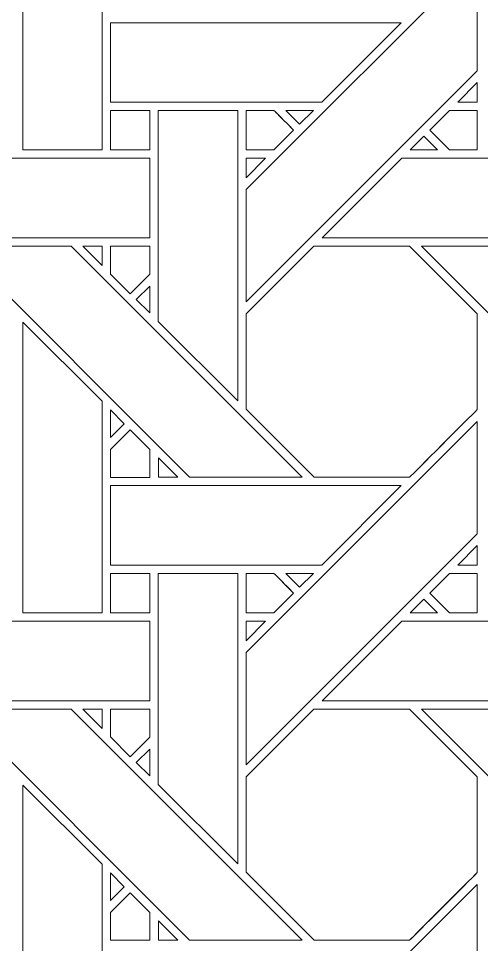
# Model space of a CAD drawing. Header units: inches. Extents: x 4.4 to 20.4, y 5.1 to 13.1.
# Drawn here: x 6.462 to 7.41, y 6.953 to 8.851 of the extents above; entities that cross this region are included whole.
import ezdxf

# ---------------------------------------------------------------- set-up
doc = ezdxf.new("R2010")
doc.units = ezdxf.units.IN
doc.header["$MEASUREMENT"] = 0
doc.layers.add('Design', color=7, linetype='Continuous', lineweight=0)

msp = doc.modelspace()

# ---------------------------------------------------------------- linework, layer by layer
at = {"layer": 'Design'}
for points, knots in [([(4.382854037814669, 13.09476386176215), (4.382854037814669, 13.09476386176215), (4.382854037814669, 5.094763861762152), (4.382854037814669, 5.094763861762152), (4.382854037814669, 5.094763861762152), (20.38285319010416, 5.094763861762152), (20.38285319010416, 5.094763861762152), (20.38285319010416, 5.094763861762152), (20.38285319010416, 13.09476386176215), (20.38285319010416, 13.09476386176215), (20.38285319010416, 13.09476386176215), (4.382854037814669, 13.09476386176215), (4.382854037814669, 13.09476386176215)], [0, 0, 0, 0, 1, 1, 1, 2, 2, 2, 3, 3, 3, 4, 4, 4, 4]), ([(5.011856282552078, 5.718260172525964), (5.011856282552078, 5.718260172525964), (19.75385687934027, 5.718260172525964), (19.75385687934027, 5.718260172525964), (19.75385687934027, 5.718260172525964), (19.75385687934027, 12.47526755099818), (19.75385687934027, 12.47526755099818), (19.75385687934027, 12.47526755099818), (5.011856282552078, 12.47526755099818), (5.011856282552078, 12.47526755099818), (5.011856282552078, 12.47526755099818), (5.011856282552078, 5.718260172525964), (5.011856282552078, 5.718260172525964)], [0, 0, 0, 0, 1, 1, 1, 2, 2, 2, 3, 3, 3, 4, 4, 4, 4]), ([(6.63287353515625, 9.015179951985674), (6.63287353515625, 9.015179951985674), (6.63287353515625, 8.581497192382812), (6.63287353515625, 8.581497192382812), (6.63287353515625, 8.581497192382812), (6.470108879937065, 8.581497192382812), (6.470108879937065, 8.581497192382812), (6.470108879937065, 8.581497192382812), (6.470108879937065, 9.177321539984808), (6.470108879937065, 9.177321539984808), (6.470108879937065, 9.177321539984808), (6.63287353515625, 9.015179951985674), (6.63287353515625, 9.015179951985674)], [0, 0, 0, 0, 1, 1, 1, 2, 2, 2, 3, 3, 3, 4, 4, 4, 4]), ([(6.928029378255208, 8.500173780653212), (6.928029378255208, 8.500173780653212), (7.40169949001736, 8.973776075575087), (7.40169949001736, 8.973776075575087), (7.40169949001736, 8.973776075575087), (7.40169949001736, 8.743726942274305), (7.40169949001736, 8.743726942274305), (7.40169949001736, 8.743726942274305), (6.928029378255208, 8.270077175564236), (6.928029378255208, 8.270077175564236), (6.928029378255208, 8.270077175564236), (6.928029378255208, 8.500173780653212), (6.928029378255208, 8.500173780653212)], [0, 0, 0, 0, 1, 1, 1, 2, 2, 2, 3, 3, 3, 4, 4, 4, 4]), ([(6.650185479058172, 8.679549323187933), (6.650185479058172, 8.679549323187933), (6.650185479058172, 8.842235989040798), (6.650185479058172, 8.842235989040798), (6.650185479058172, 8.842235989040798), (7.245880974663627, 8.842235989040798), (7.245880974663627, 8.842235989040798), (7.245880974663627, 8.842235989040798), (7.083146837022568, 8.679549323187933), (7.083146837022568, 8.679549323187933), (7.083146837022568, 8.679549323187933), (6.650185479058172, 8.679549323187933), (6.650185479058172, 8.679549323187933)], [0, 0, 0, 0, 1, 1, 1, 2, 2, 2, 3, 3, 3, 4, 4, 4, 4]), ([(7.361936781141492, 8.679569668240015), (7.361936781141492, 8.679569668240015), (7.401706271701388, 8.719340006510416), (7.401706271701388, 8.719340006510416), (7.401706271701388, 8.719340006510416), (7.401706271701388, 8.679569668240015), (7.401706271701388, 8.679569668240015), (7.401706271701388, 8.679569668240015), (7.361936781141492, 8.679569668240015), (7.361936781141492, 8.679569668240015)], [0, 0, 0, 0, 1, 1, 1, 2, 2, 2, 3, 3, 3, 3]), ([(6.650123596191406, 8.581504821777344), (6.650123596191406, 8.581504821777344), (6.650123596191406, 8.662289089626736), (6.650123596191406, 8.662289089626736), (6.650123596191406, 8.662289089626736), (6.730367872450086, 8.662289089626736), (6.730367872450086, 8.662289089626736), (6.730367872450086, 8.662289089626736), (6.730367872450086, 8.581504821777344), (6.730367872450086, 8.581504821777344), (6.730367872450086, 8.581504821777344), (6.650123596191406, 8.581504821777344), (6.650123596191406, 8.581504821777344)], [0, 0, 0, 0, 1, 1, 1, 2, 2, 2, 3, 3, 3, 4, 4, 4, 4]), ([(6.730367872450086, 8.662289089626736), (6.730367872450086, 8.662289089626736), (6.730367872450086, 8.581504821777344), (6.730367872450086, 8.581504821777344), (6.730367872450086, 8.581504821777344), (6.650123596191406, 8.581504821777344), (6.650123596191406, 8.581504821777344), (6.650123596191406, 8.581504821777344), (6.650123596191406, 8.662289089626736), (6.650123596191406, 8.662289089626736), (6.650123596191406, 8.662289089626736), (6.730367872450086, 8.662289089626736), (6.730367872450086, 8.662289089626736)], [0, 0, 0, 0, 1, 1, 1, 2, 2, 2, 3, 3, 3, 4, 4, 4, 4]), ([(6.910884433322482, 8.662281460232204), (6.910884433322482, 8.662281460232204), (6.910884433322482, 8.067164950900608), (6.910884433322482, 8.067164950900608), (6.910884433322482, 8.067164950900608), (6.747973124186197, 8.23008304172092), (6.747973124186197, 8.23008304172092), (6.747973124186197, 8.23008304172092), (6.747973124186197, 8.662281460232204), (6.747973124186197, 8.662281460232204), (6.747973124186197, 8.662281460232204), (6.910884433322482, 8.662281460232204), (6.910884433322482, 8.662281460232204)], [0, 0, 0, 0, 1, 1, 1, 2, 2, 2, 3, 3, 3, 4, 4, 4, 4]), ([(6.927978515625, 8.581514994303385), (6.927978515625, 8.581514994303385), (6.927978515625, 8.662289089626736), (6.927978515625, 8.662289089626736), (6.927978515625, 8.662289089626736), (6.98504638671875, 8.662289089626736), (6.98504638671875, 8.662289089626736), (6.99018520779081, 8.657177395290798), (7.020960489908866, 8.626365661621094), (7.025384691026475, 8.621941460503471), (7.025384691026475, 8.621941460503471), (6.984954833984375, 8.581514994303385), (6.984954833984375, 8.581514994303385), (6.984954833984375, 8.581514994303385), (6.927978515625, 8.581514994303385), (6.927978515625, 8.581514994303385)], [0, 0, 0, 0, 1, 1, 1, 2, 2, 2, 3, 3, 3, 4, 4, 4, 5, 5, 5, 5]), ([(7.009767320421019, 8.637608846028645), (7.009767320421019, 8.637608846028645), (7.025384691026475, 8.621941460503471), (7.025384691026475, 8.621941460503471), (7.025384691026475, 8.621941460503471), (6.984954833984375, 8.581514994303385), (6.984954833984375, 8.581514994303385), (6.984954833984375, 8.581514994303385), (6.927978515625, 8.581514994303385), (6.927978515625, 8.581514994303385), (6.927978515625, 8.581514994303385), (6.927978515625, 8.662289089626736), (6.927978515625, 8.662289089626736), (6.927978515625, 8.662289089626736), (6.98504638671875, 8.662289089626736), (6.98504638671875, 8.662289089626736), (6.990436977810329, 8.65692647298177), (7.000435723198797, 8.646960788302952), (7.009767320421019, 8.637608846028645)], [0, 0, 0, 0, 1, 1, 1, 2, 2, 2, 3, 3, 3, 4, 4, 4, 5, 5, 5, 6, 6, 6, 6]), ([(7.009461296929252, 8.662281460232204), (7.009461296929252, 8.662281460232204), (7.065919664171019, 8.662281460232204), (7.065919664171019, 8.662281460232204), (7.065919664171019, 8.662281460232204), (7.037645975748697, 8.63409678141276), (7.037645975748697, 8.63409678141276), (7.037645975748697, 8.63409678141276), (7.009461296929252, 8.662281460232204), (7.009461296929252, 8.662281460232204)], [0, 0, 0, 0, 1, 1, 1, 2, 2, 2, 3, 3, 3, 3]), ([(7.344542609320746, 8.581504821777344), (7.344542609320746, 8.581504821777344), (7.30418480767144, 8.621882968478733), (7.30418480767144, 8.621882968478733), (7.30418480767144, 8.621882968478733), (7.344614664713541, 8.662310282389322), (7.344614664713541, 8.662310282389322), (7.344614664713541, 8.662310282389322), (7.40165540907118, 8.662310282389322), (7.40165540907118, 8.662310282389322), (7.40165540907118, 8.662310282389322), (7.40165540907118, 8.581504821777344), (7.40165540907118, 8.581504821777344), (7.40165540907118, 8.581504821777344), (7.344542609320746, 8.581504821777344), (7.344542609320746, 8.581504821777344)], [0, 0, 0, 0, 1, 1, 1, 2, 2, 2, 3, 3, 3, 4, 4, 4, 5, 5, 5, 5]), ([(7.30418480767144, 8.621882968478733), (7.30418480767144, 8.621882968478733), (7.344614664713541, 8.662310282389322), (7.344614664713541, 8.662310282389322), (7.344614664713541, 8.662310282389322), (7.40165540907118, 8.662310282389322), (7.40165540907118, 8.662310282389322), (7.40165540907118, 8.662310282389322), (7.40165540907118, 8.581504821777344), (7.40165540907118, 8.581504821777344), (7.40165540907118, 8.581504821777344), (7.344542609320746, 8.581504821777344), (7.344542609320746, 8.581504821777344), (7.344542609320746, 8.581504821777344), (7.30418480767144, 8.621882968478733), (7.30418480767144, 8.621882968478733)], [0, 0, 0, 0, 1, 1, 1, 2, 2, 2, 3, 3, 3, 4, 4, 4, 5, 5, 5, 5]), ([(7.320370144314235, 8.581497192382812), (7.320370144314235, 8.581497192382812), (7.263863457573783, 8.581497192382812), (7.263863457573783, 8.581497192382812), (7.263863457573783, 8.581497192382812), (7.292123582628037, 8.609757317437065), (7.292123582628037, 8.609757317437065), (7.292123582628037, 8.609757317437065), (7.320370144314235, 8.581497192382812), (7.320370144314235, 8.581497192382812)], [0, 0, 0, 0, 1, 1, 1, 2, 2, 2, 3, 3, 3, 3]), ([(6.297995673285602, 8.56435818142361), (6.297995673285602, 8.56435818142361), (6.730426364474838, 8.56435818142361), (6.730426364474838, 8.56435818142361), (6.730426364474838, 8.56435818142361), (6.730426364474838, 8.401542663574219), (6.730426364474838, 8.401542663574219), (6.730426364474838, 8.401542663574219), (6.135139465332031, 8.401542663574219), (6.135139465332031, 8.401542663574219), (6.135139465332031, 8.401542663574219), (6.297995673285602, 8.56435818142361), (6.297995673285602, 8.56435818142361)], [0, 0, 0, 0, 1, 1, 1, 2, 2, 2, 3, 3, 3, 4, 4, 4, 4]), ([(6.967867533365884, 8.56436496310764), (6.967867533365884, 8.56436496310764), (6.928029378255208, 8.524534437391493), (6.928029378255208, 8.524534437391493), (6.928029378255208, 8.524534437391493), (6.928029378255208, 8.56436496310764), (6.928029378255208, 8.56436496310764), (6.928029378255208, 8.56436496310764), (6.967867533365884, 8.56436496310764), (6.967867533365884, 8.56436496310764)], [0, 0, 0, 0, 1, 1, 1, 2, 2, 2, 3, 3, 3, 3]), ([(7.246725294325086, 8.56435818142361), (7.246725294325086, 8.56435818142361), (7.679155137803818, 8.56435818142361), (7.679155137803818, 8.56435818142361), (7.679155137803818, 8.56435818142361), (7.679155137803818, 8.401542663574219), (7.679155137803818, 8.401542663574219), (7.679155137803818, 8.401542663574219), (7.083868238661024, 8.401542663574219), (7.083868238661024, 8.401542663574219), (7.083868238661024, 8.401542663574219), (7.246725294325086, 8.56435818142361), (7.246725294325086, 8.56435818142361)], [0, 0, 0, 0, 1, 1, 1, 2, 2, 2, 3, 3, 3, 4, 4, 4, 4]), ([(6.569393581814235, 8.384418063693577), (6.569393581814235, 8.384418063693577), (7.043044196234808, 7.910768296983506), (7.043044196234808, 7.910768296983506), (7.043044196234808, 7.910768296983506), (6.812007480197482, 7.910768296983506), (6.812007480197482, 7.910768296983506), (6.812007480197482, 7.910768296983506), (6.338453504774305, 8.384418063693577), (6.338453504774305, 8.384418063693577), (6.338453504774305, 8.384418063693577), (6.569393581814235, 8.384418063693577), (6.569393581814235, 8.384418063693577)], [0, 0, 0, 0, 1, 1, 1, 2, 2, 2, 3, 3, 3, 4, 4, 4, 4]), ([(6.6329591539171, 8.384411282009548), (6.6329591539171, 8.384411282009548), (6.6329591539171, 8.344579908582899), (6.6329591539171, 8.344579908582899), (6.6329591539171, 8.344579908582899), (6.593516031901041, 8.384411282009548), (6.593516031901041, 8.384411282009548), (6.593516031901041, 8.384411282009548), (6.6329591539171, 8.384411282009548), (6.6329591539171, 8.384411282009548)], [0, 0, 0, 0, 1, 1, 1, 2, 2, 2, 3, 3, 3, 3]), ([(6.650106641981336, 8.327217949761282), (6.650106641981336, 8.327217949761282), (6.650106641981336, 8.384425693088108), (6.650106641981336, 8.384425693088108), (6.650106641981336, 8.384425693088108), (6.730367872450086, 8.384425693088108), (6.730367872450086, 8.384425693088108), (6.730367872450086, 8.384425693088108), (6.730367872450086, 8.32682630750868), (6.730367872450086, 8.32682630750868), (6.730367872450086, 8.32682630750868), (6.690438164605047, 8.286879645453558), (6.690438164605047, 8.286879645453558), (6.690438164605047, 8.286879645453558), (6.650106641981336, 8.327217949761282), (6.650106641981336, 8.327217949761282)], [0, 0, 0, 0, 1, 1, 1, 2, 2, 2, 3, 3, 3, 4, 4, 4, 5, 5, 5, 5]), ([(6.690438164605047, 8.286879645453558), (6.690438164605047, 8.286879645453558), (6.650106641981336, 8.327217949761282), (6.650106641981336, 8.327217949761282), (6.650106641981336, 8.327217949761282), (6.650106641981336, 8.384425693088108), (6.650106641981336, 8.384425693088108), (6.650106641981336, 8.384425693088108), (6.730367872450086, 8.384425693088108), (6.730367872450086, 8.384425693088108), (6.730367872450086, 8.384425693088108), (6.730367872450086, 8.32682630750868), (6.730367872450086, 8.32682630750868), (6.730367872450086, 8.32682630750868), (6.690438164605047, 8.286879645453558), (6.690438164605047, 8.286879645453558)], [0, 0, 0, 0, 1, 1, 1, 2, 2, 2, 3, 3, 3, 4, 4, 4, 5, 5, 5, 5]), ([(7.262934366861978, 7.910786098904079), (7.262934366861978, 7.910786098904079), (7.067223442925346, 7.910786098904079), (7.067223442925346, 7.910786098904079), (7.067223442925346, 7.910786098904079), (6.927978515625, 8.050031026204424), (6.927978515625, 8.050031026204424), (6.927978515625, 8.050031026204424), (6.927978515625, 8.24569108751085), (6.927978515625, 8.24569108751085), (6.927978515625, 8.24569108751085), (7.066682603624144, 8.38441212972005), (7.066682603624144, 8.38441212972005), (7.066682603624144, 8.38441212972005), (7.262893676757812, 8.38441212972005), (7.262893676757812, 8.38441212972005), (7.262893676757812, 8.38441212972005), (7.401641845703125, 8.24569108751085), (7.401641845703125, 8.24569108751085), (7.401641845703125, 8.24569108751085), (7.401641845703125, 8.04947238498264), (7.401641845703125, 8.04947238498264), (7.383843315972221, 8.03153822157118), (7.271918402777777, 7.919797261555989), (7.262934366861978, 7.910786098904079)], [0, 0, 0, 0, 1, 1, 1, 2, 2, 2, 3, 3, 3, 4, 4, 4, 5, 5, 5, 6, 6, 6, 7, 7, 7, 8, 8, 8, 8]), ([(6.927978515625, 8.24569108751085), (6.927978515625, 8.24569108751085), (7.066682603624144, 8.38441212972005), (7.066682603624144, 8.38441212972005), (7.066682603624144, 8.38441212972005), (7.262893676757812, 8.38441212972005), (7.262893676757812, 8.38441212972005), (7.262893676757812, 8.38441212972005), (7.401641845703125, 8.24569108751085), (7.401641845703125, 8.24569108751085), (7.401641845703125, 8.24569108751085), (7.401641845703125, 8.04947238498264), (7.401641845703125, 8.04947238498264), (7.3839111328125, 8.031612820095486), (7.271973503960502, 7.919858296712239), (7.262934366861978, 7.910786098904079), (7.262934366861978, 7.910786098904079), (7.067223442925346, 7.910786098904079), (7.067223442925346, 7.910786098904079), (7.067223442925346, 7.910786098904079), (6.927978515625, 8.050031026204424), (6.927978515625, 8.050031026204424), (6.927978515625, 8.050031026204424), (6.927978515625, 8.24569108751085), (6.927978515625, 8.24569108751085)], [0, 0, 0, 0, 1, 1, 1, 2, 2, 2, 3, 3, 3, 4, 4, 4, 5, 5, 5, 6, 6, 6, 7, 7, 7, 8, 8, 8, 8]), ([(7.518123202853732, 8.384418063693577), (7.518123202853732, 8.384418063693577), (7.991766187879774, 7.910768296983506), (7.991766187879774, 7.910768296983506), (7.991766187879774, 7.910768296983506), (7.760737101236978, 7.910768296983506), (7.760737101236978, 7.910768296983506), (7.760737101236978, 7.910768296983506), (7.287182278103298, 8.384418063693577), (7.287182278103298, 8.384418063693577), (7.287182278103298, 8.384418063693577), (7.518123202853732, 8.384418063693577), (7.518123202853732, 8.384418063693577)], [0, 0, 0, 0, 1, 1, 1, 2, 2, 2, 3, 3, 3, 4, 4, 4, 4]), ([(6.730426364474838, 8.302577548556858), (6.730426364474838, 8.302577548556858), (6.730426364474838, 8.247411939832899), (6.730426364474838, 8.247411939832899), (6.730426364474838, 8.247411939832899), (6.702656216091579, 8.274793836805555), (6.702656216091579, 8.274793836805555), (6.702656216091579, 8.274793836805555), (6.730426364474838, 8.302577548556858), (6.730426364474838, 8.302577548556858)], [0, 0, 0, 0, 1, 1, 1, 2, 2, 2, 3, 3, 3, 3]), ([(6.63287353515625, 8.06645033094618), (6.63287353515625, 8.06645033094618), (6.63287353515625, 7.632774353027343), (6.63287353515625, 7.632774353027343), (6.63287353515625, 7.632774353027343), (6.470108879937065, 7.632774353027343), (6.470108879937065, 7.632774353027343), (6.470108879937065, 7.632774353027343), (6.470108879937065, 8.22859870062934), (6.470108879937065, 8.22859870062934), (6.470108879937065, 8.22859870062934), (6.63287353515625, 8.06645033094618), (6.63287353515625, 8.06645033094618)], [0, 0, 0, 0, 1, 1, 1, 2, 2, 2, 3, 3, 3, 4, 4, 4, 4]), ([(6.650185479058172, 7.992206149631075), (6.650185479058172, 7.992206149631075), (6.650185479058172, 8.048951043023003), (6.650185479058172, 8.048951043023003), (6.650185479058172, 8.048951043023003), (6.678364223904079, 8.020384894476996), (6.678364223904079, 8.020384894476996), (6.678364223904079, 8.020384894476996), (6.650185479058172, 7.992206149631075), (6.650185479058172, 7.992206149631075)], [0, 0, 0, 0, 1, 1, 1, 2, 2, 2, 3, 3, 3, 3]), ([(6.650123596191406, 7.91054450141059), (6.650123596191406, 7.91054450141059), (6.650123596191406, 7.967830234103732), (6.650123596191406, 7.967830234103732), (6.650123596191406, 7.967830234103732), (6.690448337131088, 8.00816175672743), (6.690448337131088, 8.00816175672743), (6.690448337131088, 8.00816175672743), (6.730779859754774, 7.967837015787759), (6.730779859754774, 7.967837015787759), (6.730779859754774, 7.967837015787759), (6.730779859754774, 7.91054450141059), (6.730779859754774, 7.91054450141059), (6.730779859754774, 7.91054450141059), (6.650123596191406, 7.91054450141059), (6.650123596191406, 7.91054450141059)], [0, 0, 0, 0, 1, 1, 1, 2, 2, 2, 3, 3, 3, 4, 4, 4, 5, 5, 5, 5]), ([(6.690448337131088, 8.00816175672743), (6.690448337131088, 8.00816175672743), (6.730779859754774, 7.967837015787759), (6.730779859754774, 7.967837015787759), (6.730779859754774, 7.967837015787759), (6.730779859754774, 7.91054450141059), (6.730779859754774, 7.91054450141059), (6.730779859754774, 7.91054450141059), (6.650123596191406, 7.91054450141059), (6.650123596191406, 7.91054450141059), (6.650123596191406, 7.91054450141059), (6.650123596191406, 7.967830234103732), (6.650123596191406, 7.967830234103732), (6.650123596191406, 7.967830234103732), (6.690448337131088, 8.00816175672743), (6.690448337131088, 8.00816175672743)], [0, 0, 0, 0, 1, 1, 1, 2, 2, 2, 3, 3, 3, 4, 4, 4, 5, 5, 5, 5]), ([(6.928029378255208, 7.55143822564019), (6.928029378255208, 7.55143822564019), (7.40169949001736, 8.025040520562065), (7.40169949001736, 8.025040520562065), (7.40169949001736, 8.025040520562065), (7.40169949001736, 7.794998168945312), (7.40169949001736, 7.794998168945312), (7.40169949001736, 7.794998168945312), (6.928029378255208, 7.321341620551215), (6.928029378255208, 7.321341620551215), (6.928029378255208, 7.321341620551215), (6.928029378255208, 7.55143822564019), (6.928029378255208, 7.55143822564019)], [0, 0, 0, 0, 1, 1, 1, 2, 2, 2, 3, 3, 3, 4, 4, 4, 4]), ([(6.748089260525185, 7.910761515299478), (6.748089260525185, 7.910761515299478), (6.748089260525185, 7.950558132595485), (6.748089260525185, 7.950558132595485), (6.748089260525185, 7.950558132595485), (6.787804497612846, 7.910761515299478), (6.787804497612846, 7.910761515299478), (6.787804497612846, 7.910761515299478), (6.748089260525185, 7.910761515299478), (6.748089260525185, 7.910761515299478)], [0, 0, 0, 0, 1, 1, 1, 2, 2, 2, 3, 3, 3, 3]), ([(6.650185479058172, 7.73082054985894), (6.650185479058172, 7.73082054985894), (6.650185479058172, 7.893513997395833), (6.650185479058172, 7.893513997395833), (6.650185479058172, 7.893513997395833), (7.245880974663627, 7.893513997395833), (7.245880974663627, 7.893513997395833), (7.245880974663627, 7.893513997395833), (7.083153618706596, 7.73082054985894), (7.083153618706596, 7.73082054985894), (7.083153618706596, 7.73082054985894), (6.650185479058172, 7.73082054985894), (6.650185479058172, 7.73082054985894)], [0, 0, 0, 0, 1, 1, 1, 2, 2, 2, 3, 3, 3, 4, 4, 4, 4]), ([(7.361936781141492, 7.730840894911024), (7.361936781141492, 7.730840894911024), (7.401706271701388, 7.770610385470919), (7.401706271701388, 7.770610385470919), (7.401706271701388, 7.770610385470919), (7.401706271701388, 7.730840894911024), (7.401706271701388, 7.730840894911024), (7.401706271701388, 7.730840894911024), (7.361936781141492, 7.730840894911024), (7.361936781141492, 7.730840894911024)], [0, 0, 0, 0, 1, 1, 1, 2, 2, 2, 3, 3, 3, 3]), ([(6.650123596191406, 7.632765028211805), (6.650123596191406, 7.632765028211805), (6.650123596191406, 7.713553534613715), (6.650123596191406, 7.713553534613715), (6.650123596191406, 7.713553534613715), (6.730367872450086, 7.713553534613715), (6.730367872450086, 7.713553534613715), (6.730367872450086, 7.713553534613715), (6.730367872450086, 7.632765028211805), (6.730367872450086, 7.632765028211805), (6.730367872450086, 7.632765028211805), (6.650123596191406, 7.632765028211805), (6.650123596191406, 7.632765028211805)], [0, 0, 0, 0, 1, 1, 1, 2, 2, 2, 3, 3, 3, 4, 4, 4, 4]), ([(6.730367872450086, 7.713553534613715), (6.730367872450086, 7.713553534613715), (6.730367872450086, 7.632765028211805), (6.730367872450086, 7.632765028211805), (6.730367872450086, 7.632765028211805), (6.650123596191406, 7.632765028211805), (6.650123596191406, 7.632765028211805), (6.650123596191406, 7.632765028211805), (6.650123596191406, 7.713553534613715), (6.650123596191406, 7.713553534613715), (6.650123596191406, 7.713553534613715), (6.730367872450086, 7.713553534613715), (6.730367872450086, 7.713553534613715)], [0, 0, 0, 0, 1, 1, 1, 2, 2, 2, 3, 3, 3, 4, 4, 4, 4]), ([(6.910884433322482, 7.713552686903211), (6.910884433322482, 7.713552686903211), (6.910884433322482, 7.118429395887586), (6.910884433322482, 7.118429395887586), (6.910884433322482, 7.118429395887586), (6.747973124186197, 7.28136020236545), (6.747973124186197, 7.28136020236545), (6.747973124186197, 7.28136020236545), (6.747973124186197, 7.713552686903211), (6.747973124186197, 7.713552686903211), (6.747973124186197, 7.713552686903211), (6.910884433322482, 7.713552686903211), (6.910884433322482, 7.713552686903211)], [0, 0, 0, 0, 1, 1, 1, 2, 2, 2, 3, 3, 3, 4, 4, 4, 4]), ([(6.927978515625, 7.63277859157986), (6.927978515625, 7.63277859157986), (6.927978515625, 7.713553534613715), (6.927978515625, 7.713553534613715), (6.927978515625, 7.713553534613715), (6.98504638671875, 7.713553534613715), (6.98504638671875, 7.713553534613715), (6.99018520779081, 7.708441840277777), (7.020960489908866, 7.677629258897568), (7.025384691026475, 7.673205057779947), (7.025384691026475, 7.673205057779947), (6.984954833984375, 7.63277859157986), (6.984954833984375, 7.63277859157986), (6.984954833984375, 7.63277859157986), (6.927978515625, 7.63277859157986), (6.927978515625, 7.63277859157986)], [0, 0, 0, 0, 1, 1, 1, 2, 2, 2, 3, 3, 3, 4, 4, 4, 5, 5, 5, 5]), ([(7.010277642144096, 7.688368903266058), (7.010277642144096, 7.688368903266058), (7.025384691026475, 7.673205057779947), (7.025384691026475, 7.673205057779947), (7.025384691026475, 7.673205057779947), (6.984954833984375, 7.63277859157986), (6.984954833984375, 7.63277859157986), (6.984954833984375, 7.63277859157986), (6.927978515625, 7.63277859157986), (6.927978515625, 7.63277859157986), (6.927978515625, 7.63277859157986), (6.927978515625, 7.713553534613715), (6.927978515625, 7.713553534613715), (6.927978515625, 7.713553534613715), (6.98504638671875, 7.713553534613715), (6.98504638671875, 7.713553534613715), (6.990546332465277, 7.708081563313801), (7.000803629557291, 7.69786410861545), (7.010277642144096, 7.688368903266058)], [0, 0, 0, 0, 1, 1, 1, 2, 2, 2, 3, 3, 3, 4, 4, 4, 5, 5, 5, 6, 6, 6, 6]), ([(7.009454515245225, 7.713552686903211), (7.009454515245225, 7.713552686903211), (7.065919664171019, 7.713552686903211), (7.065919664171019, 7.713552686903211), (7.065919664171019, 7.713552686903211), (7.037639194064669, 7.685367160373263), (7.037639194064669, 7.685367160373263), (7.037639194064669, 7.685367160373263), (7.009454515245225, 7.713552686903211), (7.009454515245225, 7.713552686903211)], [0, 0, 0, 0, 1, 1, 1, 2, 2, 2, 3, 3, 3, 3]), ([(7.344542609320746, 7.632771809895833), (7.344542609320746, 7.632771809895833), (7.30418480767144, 7.673147413465711), (7.30418480767144, 7.673147413465711), (7.30418480767144, 7.673147413465711), (7.344614664713541, 7.713573879665798), (7.344614664713541, 7.713573879665798), (7.344614664713541, 7.713573879665798), (7.40165540907118, 7.713573879665798), (7.40165540907118, 7.713573879665798), (7.40165540907118, 7.713573879665798), (7.40165540907118, 7.632771809895833), (7.40165540907118, 7.632771809895833), (7.40165540907118, 7.632771809895833), (7.344542609320746, 7.632771809895833), (7.344542609320746, 7.632771809895833)], [0, 0, 0, 0, 1, 1, 1, 2, 2, 2, 3, 3, 3, 4, 4, 4, 5, 5, 5, 5]), ([(7.30418480767144, 7.673147413465711), (7.30418480767144, 7.673147413465711), (7.344614664713541, 7.713573879665798), (7.344614664713541, 7.713573879665798), (7.344614664713541, 7.713573879665798), (7.40165540907118, 7.713573879665798), (7.40165540907118, 7.713573879665798), (7.40165540907118, 7.713573879665798), (7.40165540907118, 7.632771809895833), (7.40165540907118, 7.632771809895833), (7.40165540907118, 7.632771809895833), (7.344542609320746, 7.632771809895833), (7.344542609320746, 7.632771809895833), (7.344542609320746, 7.632771809895833), (7.30418480767144, 7.673147413465711), (7.30418480767144, 7.673147413465711)], [0, 0, 0, 0, 1, 1, 1, 2, 2, 2, 3, 3, 3, 4, 4, 4, 5, 5, 5, 5]), ([(7.320363362630208, 7.632774353027343), (7.320363362630208, 7.632774353027343), (7.263863457573783, 7.632774353027343), (7.263863457573783, 7.632774353027343), (7.263863457573783, 7.632774353027343), (7.292123582628037, 7.661020914713541), (7.292123582628037, 7.661020914713541), (7.292123582628037, 7.661020914713541), (7.320363362630208, 7.632774353027343), (7.320363362630208, 7.632774353027343)], [0, 0, 0, 0, 1, 1, 1, 2, 2, 2, 3, 3, 3, 3]), ([(6.297995673285602, 7.615636189778645), (6.297995673285602, 7.615636189778645), (6.730426364474838, 7.615636189778645), (6.730426364474838, 7.615636189778645), (6.730426364474838, 7.615636189778645), (6.730426364474838, 7.452813890245225), (6.730426364474838, 7.452813890245225), (6.730426364474838, 7.452813890245225), (6.135146247016058, 7.452813890245225), (6.135146247016058, 7.452813890245225), (6.135146247016058, 7.452813890245225), (6.297995673285602, 7.615636189778645), (6.297995673285602, 7.615636189778645)], [0, 0, 0, 0, 1, 1, 1, 2, 2, 2, 3, 3, 3, 4, 4, 4, 4]), ([(6.967867533365884, 7.615636189778645), (6.967867533365884, 7.615636189778645), (6.928029378255208, 7.575804816351996), (6.928029378255208, 7.575804816351996), (6.928029378255208, 7.575804816351996), (6.928029378255208, 7.615636189778645), (6.928029378255208, 7.615636189778645), (6.928029378255208, 7.615636189778645), (6.967867533365884, 7.615636189778645), (6.967867533365884, 7.615636189778645)], [0, 0, 0, 0, 1, 1, 1, 2, 2, 2, 3, 3, 3, 3]), ([(7.083875020345051, 7.452813890245225), (7.083875020345051, 7.452813890245225), (7.246725294325086, 7.615636189778645), (7.246725294325086, 7.615636189778645), (7.246725294325086, 7.615636189778645), (7.679155137803818, 7.615636189778645), (7.679155137803818, 7.615636189778645), (7.679155137803818, 7.615636189778645), (7.679155137803818, 7.452813890245225), (7.679155137803818, 7.452813890245225), (7.679155137803818, 7.452813890245225), (7.083875020345051, 7.452813890245225), (7.083875020345051, 7.452813890245225)], [0, 0, 0, 0, 1, 1, 1, 2, 2, 2, 3, 3, 3, 4, 4, 4, 4]), ([(6.569393581814235, 7.435688442654079), (6.569393581814235, 7.435688442654079), (7.043044196234808, 6.962045457628037), (7.043044196234808, 6.962045457628037), (7.043044196234808, 6.962045457628037), (6.812000698513454, 6.962045457628037), (6.812000698513454, 6.962045457628037), (6.812000698513454, 6.962045457628037), (6.338453504774305, 7.435688442654079), (6.338453504774305, 7.435688442654079), (6.338453504774305, 7.435688442654079), (6.569393581814235, 7.435688442654079), (6.569393581814235, 7.435688442654079)], [0, 0, 0, 0, 1, 1, 1, 2, 2, 2, 3, 3, 3, 4, 4, 4, 4]), ([(6.6329591539171, 7.435688442654079), (6.6329591539171, 7.435688442654079), (6.6329591539171, 7.395857916937933), (6.6329591539171, 7.395857916937933), (6.6329591539171, 7.395857916937933), (6.593516031901041, 7.435688442654079), (6.593516031901041, 7.435688442654079), (6.593516031901041, 7.435688442654079), (6.6329591539171, 7.435688442654079), (6.6329591539171, 7.435688442654079)], [0, 0, 0, 0, 1, 1, 1, 2, 2, 2, 3, 3, 3, 3]), ([(6.650106641981336, 7.378484937879774), (6.650106641981336, 7.378484937879774), (6.650106641981336, 7.435689290364583), (6.650106641981336, 7.435689290364583), (6.650106641981336, 7.435689290364583), (6.730367872450086, 7.435689290364583), (6.730367872450086, 7.435689290364583), (6.730367872450086, 7.435689290364583), (6.730367872450086, 7.378094143337673), (6.730367872450086, 7.378094143337673), (6.730367872450086, 7.378094143337673), (6.690434773763032, 7.338144090440537), (6.690434773763032, 7.338144090440537), (6.690434773763032, 7.338144090440537), (6.650106641981336, 7.378484937879774), (6.650106641981336, 7.378484937879774)], [0, 0, 0, 0, 1, 1, 1, 2, 2, 2, 3, 3, 3, 4, 4, 4, 5, 5, 5, 5]), ([(6.690434773763032, 7.338144090440537), (6.690434773763032, 7.338144090440537), (6.650106641981336, 7.378484937879774), (6.650106641981336, 7.378484937879774), (6.650106641981336, 7.378484937879774), (6.650106641981336, 7.435689290364583), (6.650106641981336, 7.435689290364583), (6.650106641981336, 7.435689290364583), (6.730367872450086, 7.435689290364583), (6.730367872450086, 7.435689290364583), (6.730367872450086, 7.435689290364583), (6.730367872450086, 7.378094143337673), (6.730367872450086, 7.378094143337673), (6.730367872450086, 7.378094143337673), (6.690434773763032, 7.338144090440537), (6.690434773763032, 7.338144090440537)], [0, 0, 0, 0, 1, 1, 1, 2, 2, 2, 3, 3, 3, 4, 4, 4, 5, 5, 5, 5]), ([(6.927978515625, 7.101291232638888), (6.927978515625, 7.101291232638888), (6.927978515625, 7.296951293945312), (6.927978515625, 7.296951293945312), (6.927978515625, 7.296951293945312), (7.066682603624144, 7.435675726996527), (7.066682603624144, 7.435675726996527), (7.066682603624144, 7.435675726996527), (7.262893676757812, 7.435675726996527), (7.262893676757812, 7.435675726996527), (7.262893676757812, 7.435675726996527), (7.401641845703125, 7.29695807562934), (7.401641845703125, 7.29695807562934), (7.401641845703125, 7.29695807562934), (7.401641845703125, 7.100736829969617), (7.401641845703125, 7.100736829969617), (7.383843315972221, 7.082801818847656), (7.271921793619791, 6.971060858832465), (7.262937757703992, 6.962049696180555), (7.262937757703992, 6.962049696180555), (7.067223442925346, 6.962049696180555), (7.067223442925346, 6.962049696180555), (7.067223442925346, 6.962049696180555), (6.927978515625, 7.101291232638888), (6.927978515625, 7.101291232638888)], [0, 0, 0, 0, 1, 1, 1, 2, 2, 2, 3, 3, 3, 4, 4, 4, 5, 5, 5, 6, 6, 6, 7, 7, 7, 8, 8, 8, 8]), ([(6.927978515625, 7.296951293945312), (6.927978515625, 7.296951293945312), (7.066682603624144, 7.435675726996527), (7.066682603624144, 7.435675726996527), (7.066682603624144, 7.435675726996527), (7.262893676757812, 7.435675726996527), (7.262893676757812, 7.435675726996527), (7.262893676757812, 7.435675726996527), (7.401641845703125, 7.29695807562934), (7.401641845703125, 7.29695807562934), (7.401641845703125, 7.29695807562934), (7.401641845703125, 7.100736829969617), (7.401641845703125, 7.100736829969617), (7.384306165907117, 7.083271450466579), (7.272289699978298, 6.971442328559027), (7.262937757703992, 6.962049696180555), (7.262937757703992, 6.962049696180555), (7.067223442925346, 6.962049696180555), (7.067223442925346, 6.962049696180555), (7.067223442925346, 6.962049696180555), (6.927978515625, 7.101291232638888), (6.927978515625, 7.101291232638888), (6.927978515625, 7.101291232638888), (6.927978515625, 7.296951293945312), (6.927978515625, 7.296951293945312)], [0, 0, 0, 0, 1, 1, 1, 2, 2, 2, 3, 3, 3, 4, 4, 4, 5, 5, 5, 6, 6, 6, 7, 7, 7, 8, 8, 8, 8]), ([(7.287182278103298, 7.435688442654079), (7.287182278103298, 7.435688442654079), (7.518116421169704, 7.435688442654079), (7.518116421169704, 7.435688442654079), (7.518116421169704, 7.435688442654079), (7.991759406195746, 6.962045457628037), (7.991759406195746, 6.962045457628037), (7.991759406195746, 6.962045457628037), (7.76073031955295, 6.962045457628037), (7.76073031955295, 6.962045457628037), (7.76073031955295, 6.962045457628037), (7.287182278103298, 7.435688442654079), (7.287182278103298, 7.435688442654079)], [0, 0, 0, 0, 1, 1, 1, 2, 2, 2, 3, 3, 3, 4, 4, 4, 4]), ([(6.730426364474838, 7.353848775227864), (6.730426364474838, 7.353848775227864), (6.730426364474838, 7.298689948187933), (6.730426364474838, 7.298689948187933), (6.730426364474838, 7.298689948187933), (6.702656216091579, 7.326078626844617), (6.702656216091579, 7.326078626844617), (6.702656216091579, 7.326078626844617), (6.730426364474838, 7.353848775227864), (6.730426364474838, 7.353848775227864)], [0, 0, 0, 0, 1, 1, 1, 2, 2, 2, 3, 3, 3, 3]), ([(6.63287353515625, 7.117721557617187), (6.63287353515625, 7.117721557617187), (6.63287353515625, 6.68404557969835), (6.63287353515625, 6.68404557969835), (6.63287353515625, 6.68404557969835), (6.470108879937065, 6.68404557969835), (6.470108879937065, 6.68404557969835), (6.470108879937065, 6.68404557969835), (6.470108879937065, 7.279876708984375), (6.470108879937065, 7.279876708984375), (6.470108879937065, 7.279876708984375), (6.63287353515625, 7.117721557617187), (6.63287353515625, 7.117721557617187)], [0, 0, 0, 0, 1, 1, 1, 2, 2, 2, 3, 3, 3, 4, 4, 4, 4]), ([(6.650185479058172, 7.043477376302083), (6.650185479058172, 7.043477376302083), (6.650185479058172, 7.100242614746093), (6.650185479058172, 7.100242614746093), (6.650185479058172, 7.100242614746093), (6.678364223904079, 7.071656121148002), (6.678364223904079, 7.071656121148002), (6.678364223904079, 7.071656121148002), (6.650185479058172, 7.043477376302083), (6.650185479058172, 7.043477376302083)], [0, 0, 0, 0, 1, 1, 1, 2, 2, 2, 3, 3, 3, 3]), ([(6.650123596191406, 6.961804707845051), (6.650123596191406, 6.961804707845051), (6.650123596191406, 7.019097222222221), (6.650123596191406, 7.019097222222221), (6.650123596191406, 7.019097222222221), (6.690448337131088, 7.059428744845919), (6.690448337131088, 7.059428744845919), (6.690448337131088, 7.059428744845919), (6.730779859754774, 7.019100613064235), (6.730779859754774, 7.019100613064235), (6.730779859754774, 7.019100613064235), (6.730779859754774, 6.961804707845051), (6.730779859754774, 6.961804707845051), (6.730779859754774, 6.961804707845051), (6.650123596191406, 6.961804707845051), (6.650123596191406, 6.961804707845051)], [0, 0, 0, 0, 1, 1, 1, 2, 2, 2, 3, 3, 3, 4, 4, 4, 5, 5, 5, 5]), ([(6.690448337131088, 7.059428744845919), (6.690448337131088, 7.059428744845919), (6.730779859754774, 7.019100613064235), (6.730779859754774, 7.019100613064235), (6.730779859754774, 7.019100613064235), (6.730779859754774, 6.961804707845051), (6.730779859754774, 6.961804707845051), (6.730779859754774, 6.961804707845051), (6.650123596191406, 6.961804707845051), (6.650123596191406, 6.961804707845051), (6.650123596191406, 6.961804707845051), (6.650123596191406, 7.019097222222221), (6.650123596191406, 7.019097222222221), (6.650123596191406, 7.019097222222221), (6.690448337131088, 7.059428744845919), (6.690448337131088, 7.059428744845919)], [0, 0, 0, 0, 1, 1, 1, 2, 2, 2, 3, 3, 3, 4, 4, 4, 5, 5, 5, 5]), ([(6.928029378255208, 6.602723015679252), (6.928029378255208, 6.602723015679252), (7.40169949001736, 7.076310899522568), (7.40169949001736, 7.076310899522568), (7.40169949001736, 7.076310899522568), (7.40169949001736, 6.846268547905815), (7.40169949001736, 6.846268547905815), (7.40169949001736, 6.846268547905815), (6.928029378255208, 6.372611999511718), (6.928029378255208, 6.372611999511718), (6.928029378255208, 6.372611999511718), (6.928029378255208, 6.602723015679252), (6.928029378255208, 6.602723015679252)], [0, 0, 0, 0, 1, 1, 1, 2, 2, 2, 3, 3, 3, 4, 4, 4, 4]), ([(6.787804497612846, 6.962031894259982), (6.787804497612846, 6.962031894259982), (6.748089260525185, 6.962031894259982), (6.748089260525185, 6.962031894259982), (6.748089260525185, 6.962031894259982), (6.748089260525185, 7.001822577582465), (6.748089260525185, 7.001822577582465), (6.748089260525185, 7.001822577582465), (6.787804497612846, 6.962031894259982), (6.787804497612846, 6.962031894259982)], [0, 0, 0, 0, 1, 1, 1, 2, 2, 2, 3, 3, 3, 3])]:
    msp.add_open_spline(points, degree=3, knots=knots, dxfattribs=at)

doc.saveas('drawing.dxf')
